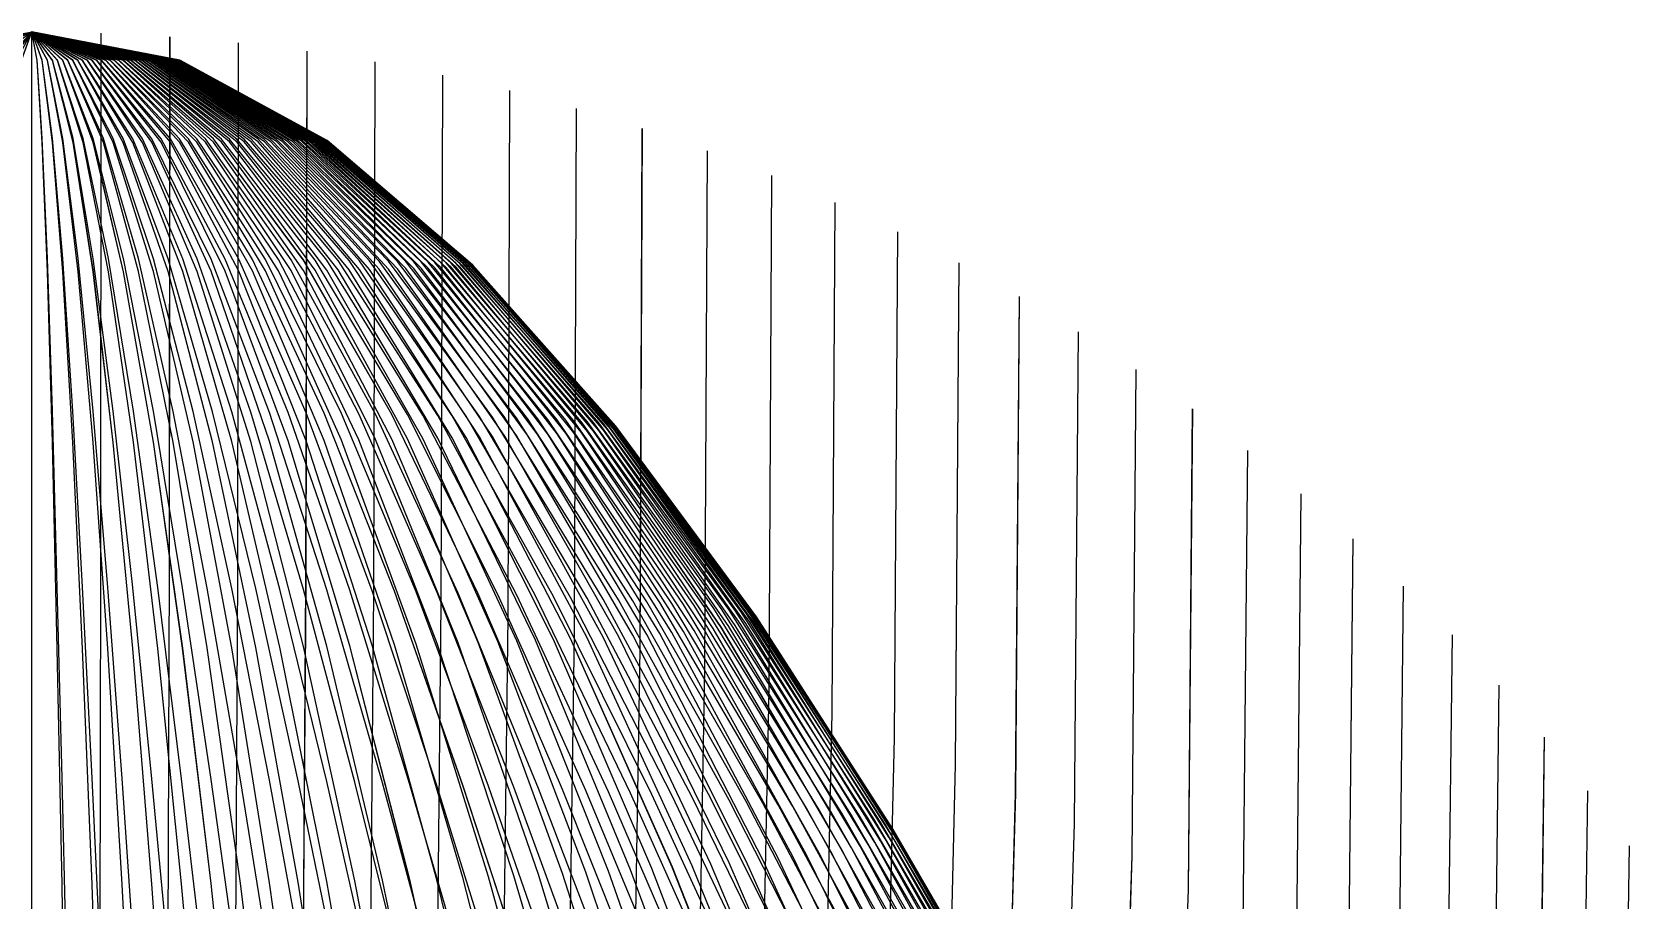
# Model space of a CAD drawing. Header units: metres. Extents: x -300 to 300, y -300 to 300.
# Drawn here: x 0 to 242.7, y 168.1 to 300 of the extents above; entities that cross this region are included whole.
import ezdxf

# ---------------------------------------------------------------- set-up
doc = ezdxf.new("R2010")
doc.units = ezdxf.units.M

msp = doc.modelspace()

# ---------------------------------------------------------------- linework, layer by layer
for p, q in [((-22.47, 295.69), (0, 300)), ((-22.36, 295.68), (0, 300)), ((-22.36, 295.69), (0, 300)), ((-22.26, 295.69), (0, 300)), ((-22.14, 295.69), (0, 300)), ((-22.14, 295.69), (0, 300)), ((-21.81, 295.7), (0, 300)), ((-21.61, 295.68), (0, 300)), ((-21.38, 295.7), (0, 300)), ((-21.38, 295.7), (0, 300)), ((-21.13, 295.7), (0, 300)), ((-20.21, 295.67), (0, 300)), ((-19.07, 295.71), (0, 300)), ((-18.19, 295.71), (0, 300)), ((-17.22, 295.66), (0, 300)), ((-16.71, 295.71), (0, 300)), ((-16.17, 295.71), (0, 300)), ((-15.04, 295.66), (0, 300)), ((-15.04, 295.72), (0, 300)), ((-14.45, 295.72), (0, 300)), ((-12.57, 295.66), (0, 300)), ((-11.24, 295.66), (0, 300)), ((-10.55, 295.65), (0, 300)), ((-9.86, 295.72), (0, 300)), ((-9.85, 295.65), (0, 300)), ((-6.2, 295.65), (0, 300)), ((-3.9, 295.72), (0, 300)), ((-3.13, 295.65), (0, 300)), ((-3.13, 295.72), (0, 300)), ((-2.35, 295.65), (0, 300)), ((-1.57, 295.65), (0, 300)), ((-1.57, 295.72), (0, 300)), ((0.78, 295.72), (0, 300)), ((1.57, 295.72), (0, 300)), ((2.35, 295.72), (0, 300)), ((3.13, 295.72), (0, 300)), ((3.9, 295.72), (0, 300)), ((4.67, 295.72), (0, 300)), ((5.44, 295.72), (0, 300)), ((6.2, 295.72), (0, 300)), ((6.95, 295.72), (0, 300)), ((7.69, 295.72), (0, 300)), ((8.42, 295.72), (0, 300)), ((9.14, 295.72), (0, 300)), ((9.86, 295.72), (0, 300)), ((10.55, 295.72), (0, 300)), ((11.24, 295.72), (0, 300)), ((11.91, 295.72), (0, 300)), ((12.57, 295.72), (0, 300)), ((13.21, 295.72), (0, 300)), ((13.84, 295.72), (0, 300)), ((14.45, 295.72), (0, 300)), ((15.04, 295.72), (0, 300)), ((15.62, 295.71), (0, 300)), ((16.17, 295.71), (0, 300)), ((16.71, 295.71), (0, 300)), ((17.22, 295.71), (0, 300)), ((17.72, 295.71), (0, 300)), ((18.19, 295.71), (0, 300)), ((18.64, 295.71), (0, 300)), ((19.07, 295.71), (0, 300)), ((19.47, 295.71), (0, 300)), ((19.85, 295.71), (0, 300)), ((20.21, 295.7), (0, 300)), ((20.54, 295.7), (0, 300)), ((20.84, 295.7), (0, 300)), ((21.13, 295.7), (0, 300)), ((21.38, 295.7), (0, 300)), ((21.61, 295.7), (0, 300)), ((21.81, 295.7), (0, 300)), ((21.99, 295.7), (0, 300)), ((22.14, 295.69), (0, 300)), ((22.26, 295.69), (0, 300)), ((22.36, 295.69), (0, 300)), ((22.43, 295.69), (0, 300)), ((22.47, 295.69), (0, 300)), ((22.48, 295.69), (0, 300)), ((22.47, 295.69), (0, 300)), ((22.43, 295.69), (0, 300)), ((22.36, 295.68), (0, 300)), ((22.26, 295.68), (0, 300)), ((22.14, 295.68), (0, 300)), ((21.99, 295.68), (0, 300)), ((21.81, 295.68), (0, 300)), ((21.61, 295.68), (0, 300)), ((21.38, 295.68), (0, 300)), ((21.13, 295.67), (0, 300)), ((20.84, 295.67), (0, 300)), ((20.54, 295.67), (0, 300)), ((20.21, 295.67), (0, 300)), ((19.85, 295.67), (0, 300)), ((19.47, 295.67), (0, 300)), ((19.07, 295.67), (0, 300)), ((18.64, 295.67), (0, 300)), ((18.19, 295.67), (0, 300)), ((17.72, 295.66), (0, 300)), ((17.22, 295.66), (0, 300)), ((16.71, 295.66), (0, 300)), ((16.17, 295.66), (0, 300)), ((15.62, 295.66), (0, 300)), ((15.04, 295.66), (0, 300)), ((14.45, 295.66), (0, 300)), ((13.84, 295.66), (0, 300)), ((13.21, 295.66), (0, 300)), ((12.57, 295.66), (0, 300)), ((11.91, 295.66), (0, 300)), ((11.24, 295.66), (0, 300)), ((10.55, 295.65), (0, 300)), ((9.86, 295.65), (0, 300)), ((9.14, 295.65), (0, 300)), ((8.42, 295.65), (0, 300)), ((7.69, 295.65), (0, 300)), ((6.95, 295.65), (0, 300)), ((6.2, 295.65), (0, 300)), ((5.44, 295.65), (0, 300)), ((4.67, 295.65), (0, 300)), ((3.9, 295.65), (0, 300)), ((3.13, 295.65), (0, 300)), ((2.35, 295.65), (0, 300)), ((1.57, 295.65), (0, 300)), ((0.78, 295.65), (0, 300)), ((0.78, 295.72), (0, 300)), ((1.57, 295.73), (0, 300)), ((2.35, 295.72), (0, 300)), ((3.13, 295.72), (0, 300)), ((3.9, 295.72), (0, 300)), ((4.67, 295.72), (0, 300)), ((5.44, 295.72), (0, 300)), ((6.2, 295.72), (0, 300)), ((6.95, 295.72), (0, 300)), ((7.69, 295.72), (0, 300)), ((8.42, 295.72), (0, 300)), ((9.14, 295.72), (0, 300)), ((9.85, 295.72), (0, 300)), ((10.55, 295.72), (0, 300)), ((11.24, 295.72), (0, 300)), ((11.91, 295.72), (0, 300)), ((12.57, 295.72), (0, 300)), ((13.21, 295.72), (0, 300)), ((13.84, 295.72), (0, 300)), ((14.45, 295.72), (0, 300)), ((15.04, 295.72), (0, 300)), ((15.62, 295.71), (0, 300)), ((16.17, 295.71), (0, 300)), ((16.71, 295.71), (0, 300)), ((17.22, 295.71), (0, 300)), ((17.72, 295.71), (0, 300)), ((18.19, 295.71), (0, 300)), ((18.64, 295.71), (0, 300)), ((19.07, 295.71), (0, 300)), ((19.47, 295.71), (0, 300)), ((19.85, 295.71), (0, 300)), ((20.21, 295.7), (0, 300)), ((20.54, 295.7), (0, 300)), ((20.84, 295.7), (0, 300)), ((21.13, 295.7), (0, 300)), ((21.38, 295.7), (0, 300)), ((21.61, 295.7), (0, 300)), ((21.81, 295.7), (0, 300)), ((21.99, 295.7), (0, 300)), ((22.14, 295.69), (0, 300)), ((22.26, 295.69), (0, 300)), ((22.36, 295.69), (0, 300)), ((22.43, 295.69), (0, 300)), ((22.47, 295.69), (0, 300)), ((22.48, 295.69), (0, 300)), ((22.47, 295.69), (0, 300)), ((22.43, 295.68), (0, 300)), ((22.36, 295.68), (0, 300)), ((22.26, 295.68), (0, 300)), ((22.14, 295.68), (0, 300)), ((21.99, 295.68), (0, 300)), ((21.81, 295.68), (0, 300)), ((21.61, 295.68), (0, 300)), ((21.38, 295.68), (0, 300)), ((21.13, 295.67), (0, 300)), ((20.84, 295.67), (0, 300)), ((20.54, 295.67), (0, 300)), ((20.21, 295.67), (0, 300)), ((19.85, 295.67), (0, 300)), ((19.47, 295.67), (0, 300)), ((19.07, 295.67), (0, 300)), ((18.64, 295.67), (0, 300)), ((18.19, 295.67), (0, 300)), ((17.72, 295.66), (0, 300)), ((17.22, 295.66), (0, 300)), ((16.71, 295.66), (0, 300)), ((16.17, 295.66), (0, 300)), ((15.62, 295.66), (0, 300)), ((15.04, 295.66), (0, 300)), ((14.45, 295.66), (0, 300)), ((13.84, 295.66), (0, 300)), ((13.21, 295.66), (0, 300)), ((12.57, 295.66), (0, 300)), ((11.91, 295.66), (0, 300)), ((11.24, 295.65), (0, 300)), ((10.55, 295.65), (0, 300)), ((9.86, 295.65), (0, 300)), ((9.14, 295.65), (0, 300)), ((8.42, 295.65), (0, 300)), ((7.69, 295.65), (0, 300)), ((6.95, 295.65), (0, 300)), ((6.2, 295.65), (0, 300)), ((5.44, 295.65), (0, 300)), ((4.67, 295.65), (0, 300)), ((3.9, 295.65), (0, 300)), ((3.13, 295.65), (0, 300)), ((2.35, 295.65), (0, 300)), ((1.57, 295.65), (0, 300)), ((0.79, 295.65), (0, 300)), ((0, 295.65), (0, 300)), ((10.47, 299.82), (10.43, 218.62)), ((10.47, 299.82), (10.43, 218.62)), ((20.93, 299.27), (20.85, 218.15)), ((20.92, 299.27), (20.85, 218.15)), ((31.36, 298.36), (31.24, 217.37)), ((31.36, 298.36), (31.24, 217.37)), ((41.75, 297.08), (41.59, 216.27)), ((41.75, 297.08), (41.6, 216.27)), ((0, 283.2), (0, 295.65)), ((1.57, 283.8), (0.78, 295.72)), ((1.56, 283.8), (0.78, 295.72)), ((1.57, 283.2), (0.78, 295.65)), ((1.57, 283.2), (0.79, 295.65)), ((3.13, 283.8), (1.57, 295.73)), ((3.13, 283.8), (1.57, 295.72)), ((3.13, 283.2), (1.57, 295.65)), ((3.13, 283.2), (1.57, 295.65)), ((4.69, 283.8), (2.35, 295.72)), ((4.69, 283.8), (2.35, 295.72)), ((4.69, 283.2), (2.35, 295.65)), ((4.69, 283.2), (2.35, 295.65)), ((6.24, 283.8), (3.13, 295.72)), ((6.24, 283.8), (3.13, 295.72)), ((6.24, 283.2), (3.13, 295.65)), ((6.24, 283.2), (3.13, 295.65)), ((7.79, 283.8), (3.9, 295.72)), ((7.79, 283.8), (3.9, 295.72)), ((7.79, 283.2), (3.9, 295.65)), ((7.79, 283.2), (3.9, 295.65)), ((9.32, 283.79), (4.67, 295.72)), ((9.32, 283.79), (4.67, 295.72)), ((9.32, 283.21), (4.67, 295.65)), ((9.33, 283.21), (4.67, 295.65)), ((10.85, 283.79), (5.44, 295.72)), ((10.85, 283.79), (5.44, 295.72)), ((10.85, 283.21), (5.44, 295.65)), ((10.85, 283.21), (5.44, 295.65)), ((12.36, 283.79), (6.2, 295.72)), ((12.36, 283.79), (6.2, 295.72)), ((12.36, 283.21), (6.2, 295.65)), ((12.36, 283.21), (6.2, 295.65)), ((13.86, 283.79), (6.95, 295.72)), ((13.86, 283.79), (6.95, 295.72)), ((13.86, 283.21), (6.95, 295.65)), ((13.86, 283.21), (6.95, 295.65)), ((15.34, 283.78), (7.69, 295.72)), ((15.34, 283.78), (7.69, 295.72)), ((15.34, 283.22), (7.69, 295.65)), ((15.34, 283.22), (7.69, 295.65)), ((16.8, 283.78), (8.42, 295.72)), ((16.8, 283.78), (8.42, 295.72)), ((16.8, 283.22), (8.42, 295.65)), ((16.8, 283.22), (8.42, 295.65)), ((18.24, 283.77), (9.14, 295.72)), ((18.24, 283.77), (9.14, 295.72)), ((18.24, 283.23), (9.14, 295.65)), ((18.24, 283.23), (9.14, 295.65)), ((19.66, 283.77), (9.85, 295.72)), ((19.66, 283.77), (9.86, 295.72)), ((19.66, 283.23), (9.86, 295.65)), ((19.66, 283.23), (9.86, 295.65)), ((21.06, 283.77), (10.55, 295.72)), ((21.06, 283.76), (10.55, 295.72)), ((21.06, 283.24), (10.55, 295.65)), ((21.06, 283.24), (10.55, 295.65)), ((22.43, 283.76), (11.24, 295.72)), ((22.42, 283.76), (11.24, 295.72)), ((22.43, 283.24), (11.24, 295.66)), ((22.43, 283.24), (11.24, 295.65)), ((23.77, 283.75), (11.91, 295.72)), ((23.77, 283.75), (11.91, 295.72)), ((23.77, 283.25), (11.91, 295.66)), ((23.77, 283.25), (11.91, 295.66)), ((25.08, 283.75), (12.57, 295.72)), ((25.08, 283.75), (12.57, 295.72)), ((25.08, 283.25), (12.57, 295.66)), ((25.08, 283.25), (12.57, 295.66)), ((26.36, 283.74), (13.21, 295.72)), ((26.36, 283.74), (13.21, 295.72)), ((26.36, 283.26), (13.21, 295.66)), ((26.36, 283.26), (13.21, 295.66)), ((27.61, 283.74), (13.84, 295.72)), ((27.61, 283.74), (13.84, 295.72)), ((27.61, 283.26), (13.84, 295.66)), ((27.61, 283.26), (13.84, 295.66)), ((28.83, 283.73), (14.45, 295.72)), ((28.83, 283.73), (14.45, 295.72)), ((28.83, 283.27), (14.45, 295.66)), ((28.83, 283.27), (14.45, 295.66)), ((30.01, 283.72), (15.04, 295.72)), ((30.01, 283.72), (15.04, 295.72)), ((30.01, 283.28), (15.04, 295.66)), ((30.01, 283.28), (15.04, 295.66)), ((31.16, 283.72), (15.62, 295.71)), ((31.16, 283.72), (15.62, 295.71)), ((31.16, 283.28), (15.62, 295.66)), ((31.16, 283.28), (15.62, 295.66)), ((32.26, 283.71), (16.17, 295.71)), ((32.26, 283.71), (16.17, 295.71)), ((32.26, 283.29), (16.17, 295.66)), ((32.26, 283.29), (16.17, 295.66)), ((33.33, 283.7), (16.71, 295.71)), ((33.33, 283.7), (16.71, 295.71)), ((33.33, 283.3), (16.71, 295.66)), ((33.33, 283.3), (16.71, 295.66)), ((34.36, 283.69), (17.22, 295.71)), ((34.36, 283.69), (17.22, 295.71)), ((34.36, 283.31), (17.22, 295.66)), ((34.36, 283.31), (17.22, 295.66)), ((35.34, 283.68), (17.72, 295.71)), ((35.34, 283.68), (17.72, 295.71)), ((35.34, 283.32), (17.72, 295.66)), ((35.34, 283.32), (17.72, 295.66)), ((36.28, 283.68), (18.19, 295.71)), ((36.28, 283.68), (18.19, 295.71)), ((36.28, 283.32), (18.19, 295.67)), ((36.29, 283.32), (18.19, 295.67)), ((37.18, 283.67), (18.64, 295.71)), ((37.18, 283.67), (18.64, 295.71)), ((37.18, 283.33), (18.64, 295.67)), ((37.18, 283.33), (18.64, 295.67)), ((38.03, 283.66), (19.07, 295.71)), ((38.03, 283.66), (19.07, 295.71)), ((38.03, 283.34), (19.07, 295.67)), ((38.04, 283.34), (19.07, 295.67)), ((38.84, 283.65), (19.47, 295.71)), ((38.84, 283.65), (19.47, 295.71)), ((38.84, 283.35), (19.47, 295.67)), ((38.84, 283.35), (19.47, 295.67)), ((39.6, 283.64), (19.85, 295.71)), ((39.6, 283.64), (19.85, 295.71)), ((39.6, 283.36), (19.85, 295.67)), ((39.6, 283.36), (19.85, 295.67)), ((40.31, 283.63), (20.21, 295.7)), ((40.31, 283.63), (20.21, 295.7)), ((40.31, 283.37), (20.21, 295.67)), ((40.31, 283.37), (20.21, 295.67)), ((40.97, 283.62), (20.54, 295.7)), ((40.97, 283.62), (20.54, 295.7)), ((40.97, 283.38), (20.54, 295.67)), ((40.97, 283.38), (20.54, 295.67)), ((41.58, 283.61), (20.84, 295.7)), ((41.58, 283.61), (20.84, 295.7)), ((41.58, 283.39), (20.84, 295.67)), ((41.58, 283.39), (20.84, 295.67)), ((42.15, 283.6), (21.13, 295.7)), ((42.14, 283.6), (21.13, 295.7)), ((42.15, 283.4), (21.13, 295.67)), ((42.15, 283.4), (21.13, 295.67)), ((42.65, 283.59), (21.38, 295.7)), ((42.65, 283.59), (21.38, 295.7)), ((42.65, 283.41), (21.38, 295.68)), ((42.65, 283.41), (21.38, 295.68)), ((43.11, 283.58), (21.61, 295.7)), ((43.11, 283.58), (21.61, 295.7)), ((43.11, 283.42), (21.61, 295.68)), ((43.11, 283.42), (21.61, 295.68)), ((43.52, 283.57), (21.81, 295.7)), ((43.52, 283.57), (21.81, 295.7)), ((43.52, 283.43), (21.81, 295.68)), ((43.52, 283.43), (21.81, 295.68)), ((43.87, 283.56), (21.99, 295.7)), ((43.87, 283.56), (21.99, 295.7)), ((43.87, 283.44), (21.99, 295.68)), ((43.87, 283.44), (21.99, 295.68)), ((44.17, 283.55), (22.14, 295.69)), ((44.17, 283.55), (22.14, 295.69)), ((44.17, 283.45), (22.14, 295.68)), ((44.17, 283.45), (22.14, 295.68)), ((44.41, 283.54), (22.26, 295.69)), ((44.41, 283.54), (22.26, 295.69)), ((44.41, 283.46), (22.26, 295.68)), ((44.41, 283.46), (22.26, 295.68)), ((44.6, 283.53), (22.36, 295.69)), ((44.6, 283.53), (22.36, 295.69)), ((44.6, 283.47), (22.36, 295.68)), ((44.6, 283.47), (22.36, 295.68)), ((44.74, 283.52), (22.43, 295.69)), ((44.74, 283.48), (22.43, 295.69)), ((44.74, 283.52), (22.43, 295.69)), ((44.74, 283.48), (22.43, 295.68)), ((44.82, 283.51), (22.47, 295.69)), ((44.82, 283.49), (22.47, 295.69)), ((44.82, 283.51), (22.47, 295.69)), ((44.82, 283.49), (22.47, 295.69)), ((44.85, 283.5), (22.48, 295.69)), ((44.85, 283.5), (22.48, 295.69)), ((52.09, 295.44), (51.9, 214.87)), ((52.09, 295.44), (51.9, 214.87)), ((62.37, 293.44), (62.14, 213.15)), ((62.37, 293.44), (62.14, 213.15)), ((72.58, 291.09), (72.31, 211.13)), ((72.57, 291.09), (72.31, 211.14)), ((82.69, 288.38), (82.38, 208.81)), ((82.69, 288.38), (82.39, 208.81)), ((92.71, 285.32), (92.36, 206.19)), ((92.7, 285.32), (92.36, 206.19)), ((0, 263.55), (0, 283.2)), ((2.34, 265.57), (1.56, 283.8)), ((2.34, 265.57), (1.57, 283.8)), ((2.34, 263.55), (1.57, 283.2)), ((2.34, 263.55), (1.57, 283.2)), ((4.67, 265.57), (3.13, 283.8)), ((4.67, 265.57), (3.13, 283.8)), ((4.67, 263.55), (3.13, 283.2)), ((4.68, 263.55), (3.13, 283.2)), ((7, 265.57), (4.69, 283.8)), ((7, 265.57), (4.69, 283.8)), ((7, 263.56), (4.69, 283.2)), ((7, 263.56), (4.69, 283.2)), ((9.32, 265.57), (6.24, 283.8)), ((9.32, 265.57), (6.24, 283.8)), ((9.32, 263.56), (6.24, 283.2)), ((9.33, 263.56), (6.24, 283.2)), ((11.63, 265.56), (7.79, 283.8)), ((11.63, 265.56), (7.79, 283.8)), ((11.63, 263.57), (7.79, 283.2)), ((11.64, 263.57), (7.79, 283.2)), ((13.93, 265.55), (9.32, 283.79)), ((13.93, 265.55), (9.32, 283.79)), ((13.93, 263.57), (9.32, 283.21)), ((13.93, 263.57), (9.33, 283.21)), ((16.21, 265.55), (10.85, 283.79)), ((16.21, 265.55), (10.85, 283.79)), ((16.21, 263.58), (10.85, 283.21)), ((16.21, 263.58), (10.85, 283.21)), ((18.47, 265.54), (12.36, 283.79)), ((18.47, 265.54), (12.36, 283.79)), ((18.47, 263.59), (12.36, 283.21)), ((18.47, 263.59), (12.36, 283.21)), ((20.7, 265.53), (13.86, 283.79)), ((20.7, 265.53), (13.86, 283.79)), ((20.7, 263.6), (13.86, 283.21)), ((20.7, 263.6), (13.86, 283.21)), ((22.91, 265.51), (15.34, 283.78)), ((22.91, 265.51), (15.34, 283.78)), ((22.91, 263.61), (15.34, 283.22)), ((22.91, 263.61), (15.34, 283.22)), ((25.1, 265.5), (16.8, 283.78)), ((25.1, 265.5), (16.8, 283.78)), ((25.1, 263.62), (16.8, 283.22)), ((25.1, 263.62), (16.8, 283.22)), ((27.25, 265.49), (18.24, 283.77)), ((27.25, 265.49), (18.24, 283.77)), ((27.25, 263.64), (18.24, 283.23)), ((27.25, 263.64), (18.24, 283.23)), ((29.37, 265.47), (19.66, 283.77)), ((29.37, 265.47), (19.66, 283.77)), ((29.37, 263.65), (19.66, 283.23)), ((29.37, 263.65), (19.66, 283.23)), ((31.45, 265.46), (21.06, 283.77)), ((31.45, 265.46), (21.06, 283.76)), ((31.45, 263.67), (21.06, 283.24)), ((31.45, 263.67), (21.06, 283.24)), ((33.5, 265.44), (22.42, 283.76)), ((33.5, 265.44), (22.43, 283.76)), ((33.5, 263.69), (22.43, 283.24)), ((33.5, 263.69), (22.43, 283.24)), ((35.5, 265.42), (23.77, 283.75)), ((35.5, 265.42), (23.77, 283.75)), ((35.5, 263.7), (23.77, 283.25)), ((35.5, 263.7), (23.77, 283.25)), ((37.46, 265.4), (25.08, 283.75)), ((37.46, 265.4), (25.08, 283.75)), ((37.46, 263.72), (25.08, 283.25)), ((37.46, 263.72), (25.08, 283.25)), ((39.38, 265.38), (26.36, 283.74)), ((39.38, 265.38), (26.36, 283.74)), ((39.38, 263.74), (26.36, 283.26)), ((39.38, 263.74), (26.36, 283.26)), ((41.25, 265.36), (27.61, 283.74)), ((41.24, 265.36), (27.61, 283.74)), ((41.25, 263.76), (27.61, 283.26)), ((41.25, 263.76), (27.61, 283.26)), ((43.06, 265.34), (28.83, 283.73)), ((43.06, 265.34), (28.83, 283.73)), ((43.06, 263.79), (28.83, 283.27)), ((43.06, 263.79), (28.83, 283.27)), ((44.83, 265.31), (30.01, 283.72)), ((44.83, 265.31), (30.01, 283.72)), ((44.83, 263.81), (30.01, 283.28)), ((44.83, 263.81), (30.01, 283.28)), ((46.54, 265.29), (31.16, 283.72)), ((46.54, 265.29), (31.16, 283.72)), ((46.54, 263.83), (31.16, 283.28)), ((46.54, 263.83), (31.16, 283.28)), ((48.19, 265.27), (32.26, 283.71)), ((48.19, 265.27), (32.26, 283.71)), ((48.19, 263.86), (32.26, 283.29)), ((48.19, 263.86), (32.26, 283.29)), ((49.79, 265.24), (33.33, 283.7)), ((49.79, 265.24), (33.33, 283.7)), ((49.79, 263.89), (33.33, 283.3)), ((49.79, 263.89), (33.33, 283.3)), ((51.32, 265.21), (34.36, 283.69)), ((51.32, 265.21), (34.36, 283.69)), ((51.32, 263.91), (34.36, 283.31)), ((51.32, 263.91), (34.36, 283.31)), ((52.79, 265.19), (35.34, 283.68)), ((52.79, 265.19), (35.34, 283.68)), ((52.79, 263.94), (35.34, 283.32)), ((52.79, 263.94), (35.34, 283.32)), ((54.2, 265.16), (36.28, 283.68)), ((54.2, 265.16), (36.28, 283.68)), ((54.2, 263.97), (36.28, 283.32)), ((54.2, 263.97), (36.29, 283.32)), ((55.54, 265.13), (37.18, 283.67)), ((55.54, 265.13), (37.18, 283.67)), ((55.54, 264), (37.18, 283.33)), ((55.54, 264), (37.18, 283.33)), ((56.81, 265.1), (38.03, 283.66)), ((56.81, 265.1), (38.03, 283.66)), ((56.81, 264.03), (38.03, 283.34)), ((56.81, 264.03), (38.04, 283.34)), ((58.02, 265.07), (38.84, 283.65)), ((58.02, 265.07), (38.84, 283.65)), ((58.02, 264.06), (38.84, 283.35)), ((58.02, 264.06), (38.84, 283.35)), ((59.15, 265.04), (39.6, 283.64)), ((59.15, 265.04), (39.6, 283.64)), ((59.15, 264.09), (39.6, 283.36)), ((59.15, 264.09), (39.6, 283.36)), ((60.21, 265.01), (40.31, 283.63)), ((60.21, 265.01), (40.31, 283.63)), ((60.21, 264.12), (40.31, 283.37)), ((60.21, 264.12), (40.31, 283.37)), ((61.2, 264.97), (40.97, 283.62)), ((61.2, 264.97), (40.97, 283.62)), ((61.2, 264.15), (40.97, 283.38)), ((61.2, 264.15), (40.97, 283.38)), ((62.12, 264.94), (41.58, 283.61)), ((62.12, 264.94), (41.58, 283.61)), ((62.12, 264.18), (41.58, 283.39)), ((62.12, 264.18), (41.58, 283.39)), ((62.95, 264.91), (42.14, 283.6)), ((62.95, 264.91), (42.15, 283.6)), ((62.95, 264.22), (42.15, 283.4)), ((62.95, 264.22), (42.15, 283.4)), ((63.71, 264.88), (42.65, 283.59)), ((63.71, 264.88), (42.65, 283.59)), ((63.71, 264.25), (42.65, 283.41)), ((63.72, 264.25), (42.65, 283.41)), ((64.4, 264.84), (43.11, 283.58)), ((64.4, 264.84), (43.11, 283.58)), ((64.4, 264.28), (43.11, 283.42)), ((64.4, 264.28), (43.11, 283.42)), ((65, 264.81), (43.52, 283.57)), ((65, 264.81), (43.52, 283.57)), ((65, 264.32), (43.52, 283.43)), ((65, 264.32), (43.52, 283.43)), ((65.53, 264.77), (43.87, 283.56)), ((65.53, 264.77), (43.87, 283.56)), ((65.53, 264.35), (43.87, 283.44)), ((65.53, 264.35), (43.87, 283.44)), ((65.98, 264.74), (44.17, 283.55)), ((65.98, 264.74), (44.17, 283.55)), ((65.98, 264.39), (44.17, 283.45)), ((65.98, 264.39), (44.17, 283.45)), ((66.34, 264.7), (44.41, 283.54)), ((66.34, 264.7), (44.41, 283.54)), ((66.34, 264.42), (44.41, 283.46)), ((66.34, 264.42), (44.41, 283.46)), ((66.63, 264.67), (44.6, 283.53)), ((66.63, 264.67), (44.6, 283.53)), ((66.63, 264.46), (44.6, 283.47)), ((66.63, 264.46), (44.6, 283.47)), ((66.83, 264.63), (44.74, 283.52)), ((66.83, 264.63), (44.74, 283.52)), ((66.83, 264.49), (44.74, 283.48)), ((66.83, 264.49), (44.74, 283.48)), ((66.95, 264.6), (44.82, 283.51)), ((66.95, 264.6), (44.82, 283.51)), ((66.95, 264.53), (44.82, 283.49)), ((66.95, 264.53), (44.82, 283.49)), ((66.99, 264.56), (44.85, 283.5)), ((66.99, 264.56), (44.85, 283.5)), ((102.6, 281.91), (102.22, 203.26)), ((102.61, 281.91), (102.23, 203.26)), ((112.38, 278.16), (111.96, 200.05)), ((112.38, 278.16), (111.97, 200.05)), ((122.02, 274.07), (121.57, 196.54)), ((122.02, 274.06), (121.57, 196.54)), ((131.51, 269.64), (131.02, 192.74)), ((131.51, 269.64), (131.03, 192.74)), ((3.1, 242.4), (2.34, 265.57)), ((3.1, 242.4), (2.34, 265.57)), ((6.19, 242.39), (4.67, 265.57)), ((6.19, 242.39), (4.67, 265.57)), ((9.28, 242.39), (7, 265.57)), ((9.28, 242.39), (7, 265.57)), ((12.36, 242.38), (9.32, 265.57)), ((12.36, 242.38), (9.32, 265.57)), ((15.42, 242.36), (11.63, 265.56)), ((15.42, 242.36), (11.63, 265.56)), ((18.46, 242.35), (13.93, 265.55)), ((18.46, 242.35), (13.93, 265.55)), ((21.48, 242.33), (16.21, 265.55)), ((21.48, 242.33), (16.21, 265.55)), ((24.48, 242.31), (18.47, 265.54)), ((24.48, 242.31), (18.47, 265.54)), ((27.44, 242.28), (20.7, 265.53)), ((27.44, 242.28), (20.7, 265.53)), ((30.37, 242.26), (22.91, 265.51)), ((30.37, 242.26), (22.91, 265.51)), ((33.27, 242.23), (25.1, 265.5)), ((33.26, 242.23), (25.1, 265.5)), ((36.12, 242.19), (27.25, 265.49)), ((36.12, 242.19), (27.25, 265.49)), ((38.93, 242.16), (29.37, 265.47)), ((38.93, 242.16), (29.37, 265.47)), ((41.69, 242.12), (31.45, 265.46)), ((41.69, 242.12), (31.45, 265.46)), ((44.4, 242.08), (33.5, 265.44)), ((44.4, 242.08), (33.5, 265.44)), ((47.06, 242.04), (35.5, 265.42)), ((47.06, 242.04), (35.5, 265.42)), ((49.66, 241.99), (37.46, 265.4)), ((49.66, 241.99), (37.46, 265.4)), ((52.2, 241.94), (39.38, 265.38)), ((52.19, 241.94), (39.38, 265.38)), ((54.67, 241.89), (41.24, 265.36)), ((54.67, 241.89), (41.25, 265.36)), ((57.08, 241.84), (43.06, 265.34)), ((57.08, 241.84), (43.06, 265.34)), ((59.42, 241.78), (44.83, 265.31)), ((59.42, 241.78), (44.83, 265.31)), ((61.69, 241.73), (46.54, 265.29)), ((61.68, 241.73), (46.54, 265.29)), ((63.88, 241.67), (48.19, 265.27)), ((63.88, 241.67), (48.19, 265.27)), ((65.99, 241.61), (49.79, 265.24)), ((65.99, 241.61), (49.79, 265.24)), ((68.02, 241.54), (51.32, 265.21)), ((68.02, 241.54), (51.32, 265.21)), ((69.98, 241.48), (52.79, 265.19)), ((69.97, 241.48), (52.79, 265.19)), ((71.84, 241.41), (54.2, 265.16)), ((71.84, 241.41), (54.2, 265.16)), ((73.62, 241.34), (55.54, 265.13)), ((73.62, 241.34), (55.54, 265.13)), ((75.31, 241.27), (56.81, 265.1)), ((75.31, 241.27), (56.81, 265.1)), ((76.9, 241.2), (58.02, 265.07)), ((76.9, 241.2), (58.02, 265.07)), ((78.41, 241.13), (59.15, 265.04)), ((78.41, 241.13), (59.15, 265.04)), ((79.81, 241.05), (60.21, 265.01)), ((79.81, 241.05), (60.21, 265.01)), ((81.12, 240.98), (61.2, 264.97)), ((81.12, 240.98), (61.2, 264.97)), ((82.33, 240.9), (62.12, 264.94)), ((82.33, 240.9), (62.12, 264.94)), ((83.44, 240.82), (62.95, 264.91)), ((83.44, 240.82), (62.95, 264.91)), ((84.45, 240.74), (63.71, 264.88)), ((84.45, 240.74), (63.71, 264.88)), ((85.36, 240.66), (64.4, 264.84)), ((85.36, 240.66), (64.4, 264.84)), ((86.16, 240.58), (65, 264.81)), ((86.16, 240.58), (65, 264.81)), ((86.86, 240.5), (65.53, 264.77)), ((86.86, 240.5), (65.53, 264.77)), ((87.45, 240.42), (65.98, 264.74)), ((87.45, 240.42), (65.98, 264.74)), ((87.94, 240.33), (66.34, 264.7)), ((87.94, 240.33), (66.34, 264.7)), ((88.31, 240.25), (66.63, 264.67)), ((88.31, 240.25), (66.63, 264.67)), ((88.58, 240.17), (66.83, 264.63)), ((88.58, 240.17), (66.83, 264.63)), ((88.75, 240.08), (66.95, 264.6)), ((88.75, 240.08), (66.95, 264.6)), ((88.8, 240), (66.99, 264.56)), ((88.8, 240), (66.99, 264.56)), ((140.84, 264.89), (140.32, 188.67)), ((140.84, 264.88), (140.32, 188.67)), ((0, 237.6), (0, 263.55)), ((3.1, 237.6), (2.34, 263.55)), ((3.1, 237.6), (2.34, 263.55)), ((6.19, 237.61), (4.67, 263.55)), ((6.2, 237.61), (4.68, 263.55)), ((9.28, 237.61), (7, 263.56)), ((9.28, 237.61), (7, 263.56)), ((12.36, 237.62), (9.32, 263.56)), ((12.36, 237.62), (9.33, 263.56)), ((15.42, 237.64), (11.63, 263.57)), ((15.42, 237.64), (11.64, 263.57)), ((18.46, 237.65), (13.93, 263.57)), ((18.46, 237.65), (13.93, 263.57)), ((21.48, 237.67), (16.21, 263.58)), ((21.48, 237.67), (16.21, 263.58)), ((24.48, 237.69), (18.47, 263.59)), ((24.48, 237.69), (18.47, 263.59)), ((27.44, 237.72), (20.7, 263.6)), ((27.44, 237.72), (20.7, 263.6)), ((30.37, 237.74), (22.91, 263.61)), ((30.37, 237.74), (22.91, 263.61)), ((33.26, 237.77), (25.1, 263.62)), ((33.27, 237.77), (25.1, 263.62)), ((36.12, 237.81), (27.25, 263.64)), ((36.12, 237.81), (27.25, 263.64)), ((38.93, 237.84), (29.37, 263.65)), ((38.93, 237.84), (29.37, 263.65)), ((41.69, 237.88), (31.45, 263.67)), ((41.69, 237.88), (31.45, 263.67)), ((44.4, 237.92), (33.5, 263.69)), ((44.4, 237.92), (33.5, 263.69)), ((47.06, 237.96), (35.5, 263.7)), ((47.06, 237.96), (35.5, 263.7)), ((49.66, 238.01), (37.46, 263.72)), ((49.66, 238.01), (37.46, 263.72)), ((52.2, 238.06), (39.38, 263.74)), ((52.2, 238.06), (39.38, 263.74)), ((54.67, 238.11), (41.25, 263.76)), ((54.67, 238.11), (41.25, 263.76)), ((57.08, 238.16), (43.06, 263.79)), ((57.08, 238.16), (43.06, 263.79)), ((59.42, 238.22), (44.83, 263.81)), ((59.42, 238.22), (44.83, 263.81)), ((61.69, 238.27), (46.54, 263.83)), ((61.69, 238.27), (46.54, 263.83)), ((63.88, 238.33), (48.19, 263.86)), ((63.88, 238.33), (48.19, 263.86)), ((65.99, 238.39), (49.79, 263.89)), ((65.99, 238.39), (49.79, 263.89)), ((68.02, 238.46), (51.32, 263.91)), ((68.03, 238.46), (51.32, 263.91)), ((69.98, 238.52), (52.79, 263.94)), ((69.98, 238.52), (52.79, 263.94)), ((71.84, 238.59), (54.2, 263.97)), ((71.84, 238.59), (54.2, 263.97)), ((73.62, 238.66), (55.54, 264)), ((73.62, 238.66), (55.54, 264)), ((75.31, 238.73), (56.81, 264.03)), ((75.31, 238.73), (56.81, 264.03)), ((76.9, 238.8), (58.02, 264.06)), ((76.9, 238.8), (58.02, 264.06)), ((78.41, 238.87), (59.15, 264.09)), ((78.41, 238.87), (59.15, 264.09)), ((79.81, 238.95), (60.21, 264.12)), ((79.81, 238.95), (60.21, 264.12)), ((81.12, 239.02), (61.2, 264.15)), ((81.12, 239.02), (61.2, 264.15)), ((82.33, 239.1), (62.12, 264.18)), ((82.33, 239.1), (62.12, 264.18)), ((83.44, 239.18), (62.95, 264.22)), ((83.45, 239.18), (62.95, 264.22)), ((84.45, 239.26), (63.71, 264.25)), ((84.45, 239.26), (63.72, 264.25)), ((85.36, 239.34), (64.4, 264.28)), ((85.36, 239.34), (64.4, 264.28)), ((86.16, 239.42), (65, 264.32)), ((86.16, 239.42), (65, 264.32)), ((86.86, 239.5), (65.53, 264.35)), ((86.86, 239.5), (65.53, 264.35)), ((87.45, 239.58), (65.98, 264.39)), ((87.45, 239.58), (65.98, 264.39)), ((87.94, 239.67), (66.34, 264.42)), ((87.94, 239.67), (66.34, 264.42)), ((88.31, 239.75), (66.63, 264.46)), ((88.31, 239.75), (66.63, 264.46)), ((88.58, 239.83), (66.83, 264.49)), ((88.58, 239.83), (66.83, 264.49)), ((88.75, 239.92), (66.95, 264.53)), ((88.75, 239.92), (66.95, 264.53)), ((150, 259.81), (149.44, 184.32)), ((150, 259.81), (149.45, 184.32)), ((158.97, 254.42), (158.39, 179.69)), ((158.98, 254.41), (158.39, 179.69)), ((167.76, 248.71), (167.14, 174.8)), ((167.75, 248.71), (167.14, 174.8)), ((176.33, 242.71), (175.68, 169.65)), ((176.34, 242.71), (175.69, 169.65)), ((3.84, 215.62), (3.1, 242.4)), ((3.84, 215.62), (3.1, 242.4)), ((7.68, 215.61), (6.19, 242.39)), ((7.68, 215.61), (6.19, 242.39)), ((11.51, 215.6), (9.28, 242.39)), ((11.51, 215.6), (9.28, 242.39)), ((15.33, 215.58), (12.36, 242.38)), ((15.33, 215.58), (12.36, 242.38)), ((19.13, 215.55), (15.42, 242.36)), ((19.13, 215.55), (15.42, 242.36)), ((22.9, 215.52), (18.46, 242.35)), ((22.9, 215.52), (18.46, 242.35)), ((26.65, 215.49), (21.48, 242.33)), ((26.65, 215.49), (21.48, 242.33)), ((30.36, 215.44), (24.48, 242.31)), ((30.36, 215.44), (24.48, 242.31)), ((34.04, 215.4), (27.44, 242.28)), ((34.04, 215.4), (27.44, 242.28)), ((37.68, 215.34), (30.37, 242.26)), ((37.67, 215.34), (30.37, 242.26)), ((41.26, 215.28), (33.26, 242.23)), ((41.27, 215.28), (33.27, 242.23)), ((44.8, 215.22), (36.12, 242.19)), ((44.8, 215.22), (36.12, 242.19)), ((48.29, 215.15), (38.93, 242.16)), ((48.29, 215.15), (38.93, 242.16)), ((51.72, 215.08), (41.69, 242.12)), ((51.71, 215.08), (41.69, 242.12)), ((55.08, 215), (44.4, 242.08)), ((55.08, 215), (44.4, 242.08)), ((58.37, 214.91), (47.06, 242.04)), ((58.37, 214.91), (47.06, 242.04)), ((61.6, 214.82), (49.66, 241.99)), ((61.6, 214.82), (49.66, 241.99)), ((64.75, 214.73), (52.19, 241.94)), ((64.75, 214.73), (52.2, 241.94)), ((67.82, 214.63), (54.67, 241.89)), ((67.82, 214.63), (54.67, 241.89)), ((70.81, 214.53), (57.08, 241.84)), ((70.81, 214.53), (57.08, 241.84)), ((73.71, 214.42), (59.42, 241.78)), ((73.71, 214.42), (59.42, 241.78)), ((76.52, 214.31), (61.68, 241.73)), ((76.52, 214.31), (61.69, 241.73)), ((79.24, 214.19), (63.88, 241.67)), ((79.24, 214.19), (63.88, 241.67)), ((81.86, 214.07), (65.99, 241.61)), ((81.86, 214.07), (65.99, 241.61)), ((84.38, 213.95), (68.02, 241.54)), ((84.38, 213.95), (68.02, 241.54)), ((86.8, 213.82), (69.97, 241.48)), ((86.8, 213.82), (69.98, 241.48)), ((89.12, 213.69), (71.84, 241.41)), ((89.12, 213.69), (71.84, 241.41)), ((91.32, 213.56), (73.62, 241.34)), ((91.32, 213.56), (73.62, 241.34)), ((93.42, 213.42), (75.31, 241.27)), ((93.42, 213.42), (75.31, 241.27)), ((95.4, 213.28), (76.9, 241.2)), ((95.4, 213.28), (76.9, 241.2)), ((97.26, 213.14), (78.41, 241.13)), ((97.26, 213.14), (78.41, 241.13)), ((99.01, 212.99), (79.81, 241.05)), ((99.01, 212.99), (79.81, 241.05)), ((100.63, 212.84), (81.12, 240.98)), ((100.63, 212.84), (81.12, 240.98)), ((102.14, 212.69), (82.33, 240.9)), ((102.13, 212.69), (82.33, 240.9)), ((103.51, 212.54), (83.44, 240.82)), ((103.51, 212.54), (83.44, 240.82)), ((104.76, 212.39), (84.45, 240.74)), ((104.76, 212.39), (84.45, 240.74)), ((105.89, 212.23), (85.36, 240.66)), ((105.89, 212.23), (85.36, 240.66)), ((106.88, 212.07), (86.16, 240.58)), ((106.88, 212.07), (86.16, 240.58)), ((107.75, 211.91), (86.86, 240.5)), ((107.75, 211.91), (86.86, 240.5)), ((108.48, 211.75), (87.45, 240.42)), ((108.48, 211.75), (87.45, 240.42)), ((109.08, 211.59), (87.94, 240.33)), ((109.08, 211.59), (87.94, 240.33)), ((51.72, 206.8), (41.69, 237.88)), ((51.72, 206.8), (41.69, 237.88)), ((55.08, 206.88), (44.4, 237.92)), ((55.08, 206.88), (44.4, 237.92)), ((58.37, 206.96), (47.06, 237.96)), ((58.38, 206.96), (47.06, 237.96)), ((61.6, 207.05), (49.66, 238.01)), ((61.6, 207.05), (49.66, 238.01)), ((64.75, 207.15), (52.2, 238.06)), ((64.75, 207.15), (52.2, 238.06)), ((67.82, 207.24), (54.67, 238.11)), ((67.82, 207.24), (54.67, 238.11)), ((70.81, 207.35), (57.08, 238.16)), ((70.81, 207.35), (57.08, 238.16)), ((73.71, 207.45), (59.42, 238.22)), ((73.71, 207.45), (59.42, 238.22)), ((76.52, 207.57), (61.69, 238.27)), ((76.52, 207.57), (61.69, 238.27)), ((79.24, 207.68), (63.88, 238.33)), ((79.24, 207.68), (63.88, 238.33)), ((81.86, 207.8), (65.99, 238.39)), ((81.86, 207.8), (65.99, 238.39)), ((84.38, 207.92), (68.02, 238.46)), ((84.39, 207.92), (68.03, 238.46)), ((86.8, 208.05), (69.98, 238.52)), ((86.81, 208.05), (69.98, 238.52)), ((89.12, 208.18), (71.84, 238.59)), ((89.12, 208.18), (71.84, 238.59)), ((91.32, 208.32), (73.62, 238.66)), ((91.33, 208.32), (73.62, 238.66)), ((93.42, 208.45), (75.31, 238.73)), ((93.42, 208.45), (75.31, 238.73)), ((95.4, 208.59), (76.9, 238.8)), ((95.4, 208.59), (76.9, 238.8)), ((97.26, 208.74), (78.41, 238.87)), ((97.26, 208.74), (78.41, 238.87)), ((99.01, 208.88), (79.81, 238.95)), ((99.01, 208.88), (79.81, 238.95)), ((100.63, 209.03), (81.12, 239.02)), ((100.63, 209.03), (81.12, 239.02)), ((102.14, 209.18), (82.33, 239.1)), ((102.14, 209.18), (82.33, 239.1)), ((103.51, 209.33), (83.44, 239.18)), ((103.51, 209.33), (83.45, 239.18)), ((104.76, 209.49), (84.45, 239.26)), ((104.77, 209.49), (84.45, 239.26)), ((105.89, 209.65), (85.36, 239.34)), ((105.89, 209.65), (85.36, 239.34)), ((106.88, 209.8), (86.16, 239.42)), ((106.88, 209.8), (86.16, 239.42)), ((107.75, 209.96), (86.86, 239.5)), ((107.75, 209.96), (86.86, 239.5)), ((108.48, 210.12), (87.45, 239.58)), ((108.48, 210.12), (87.45, 239.58)), ((109.08, 210.29), (87.94, 239.67)), ((109.08, 210.29), (87.94, 239.67)), ((109.55, 211.43), (88.31, 240.25)), ((109.55, 211.43), (88.31, 240.25)), ((109.55, 210.45), (88.31, 239.75)), ((109.55, 210.45), (88.31, 239.75)), ((109.89, 211.26), (88.58, 240.17)), ((109.89, 211.26), (88.58, 240.17)), ((109.89, 210.61), (88.58, 239.83)), ((109.89, 210.61), (88.58, 239.83)), ((110.09, 211.1), (88.75, 240.08)), ((110.09, 211.1), (88.75, 240.08)), ((110.09, 210.77), (88.75, 239.92)), ((110.09, 210.77), (88.75, 239.92)), ((110.16, 210.94), (88.8, 240)), ((110.16, 210.94), (88.8, 240)), ((0, 206.25), (0, 237.6)), ((3.84, 206.25), (3.1, 237.6)), ((3.85, 206.25), (3.1, 237.6)), ((7.68, 206.26), (6.19, 237.61)), ((7.69, 206.26), (6.2, 237.61)), ((11.51, 206.28), (9.28, 237.61)), ((11.52, 206.28), (9.28, 237.61)), ((15.33, 206.3), (12.36, 237.62)), ((15.33, 206.3), (12.36, 237.62)), ((19.13, 206.32), (15.42, 237.64)), ((19.13, 206.32), (15.42, 237.64)), ((22.9, 206.35), (18.46, 237.65)), ((22.91, 206.35), (18.46, 237.65)), ((26.65, 206.39), (21.48, 237.67)), ((26.65, 206.39), (21.48, 237.67)), ((30.36, 206.43), (24.48, 237.69)), ((30.37, 206.43), (24.48, 237.69)), ((34.04, 206.48), (27.44, 237.72)), ((34.04, 206.48), (27.44, 237.72)), ((37.68, 206.53), (30.37, 237.74)), ((37.68, 206.53), (30.37, 237.74)), ((41.27, 206.59), (33.26, 237.77)), ((41.27, 206.59), (33.27, 237.77)), ((44.8, 206.66), (36.12, 237.81)), ((44.81, 206.66), (36.12, 237.81)), ((48.29, 206.72), (38.93, 237.84)), ((48.29, 206.72), (38.93, 237.84)), ((184.7, 236.41), (184.01, 164.25)), ((184.7, 236.4), (184.02, 164.25)), ((192.83, 229.82), (192.12, 158.6)), ((192.84, 229.81), (192.13, 158.6)), ((200.74, 222.95), (200, 152.71)), ((200.74, 222.94), (200, 152.71)), ((10.43, 218.62), (10.32, 154.07)), ((10.43, 218.62), (10.32, 154.07)), ((20.85, 218.15), (20.62, 153.67)), ((20.85, 218.15), (20.62, 153.67)), ((31.24, 217.37), (30.9, 153)), ((31.24, 217.37), (30.9, 153)), ((41.59, 216.27), (41.14, 152.07)), ((41.6, 216.27), (41.15, 152.07)), ((4.57, 186.59), (3.84, 215.62)), ((4.57, 186.59), (3.84, 215.62)), ((9.13, 186.58), (7.68, 215.61)), ((9.13, 186.58), (7.68, 215.61)), ((13.69, 186.56), (11.51, 215.6)), ((13.69, 186.56), (11.51, 215.6)), ((18.22, 186.52), (15.33, 215.58)), ((18.22, 186.52), (15.33, 215.58)), ((22.74, 186.48), (19.13, 215.55)), ((22.74, 186.48), (19.13, 215.55)), ((27.23, 186.42), (22.9, 215.52)), ((27.22, 186.42), (22.9, 215.52)), ((31.68, 186.36), (26.65, 215.49)), ((31.68, 186.36), (26.65, 215.49)), ((36.09, 186.29), (30.36, 215.44)), ((36.09, 186.29), (30.36, 215.44)), ((40.47, 186.2), (34.04, 215.4)), ((40.46, 186.2), (34.04, 215.4)), ((44.79, 186.11), (37.67, 215.34)), ((44.79, 186.11), (37.68, 215.34)), ((49.05, 186.01), (41.26, 215.28)), ((49.05, 186.01), (41.27, 215.28)), ((53.26, 185.9), (44.8, 215.22)), ((53.26, 185.9), (44.8, 215.22)), ((57.4, 185.78), (48.29, 215.15)), ((57.4, 185.78), (48.29, 215.15)), ((51.9, 214.87), (51.34, 150.88)), ((51.9, 214.87), (51.34, 150.88)), ((61.48, 185.65), (51.71, 215.08)), ((61.48, 185.65), (51.72, 215.08)), ((65.48, 185.51), (55.08, 215)), ((65.47, 185.52), (55.08, 215)), ((69.39, 185.37), (58.37, 214.91)), ((69.39, 185.37), (58.37, 214.91)), ((73.23, 185.22), (61.6, 214.82)), ((73.22, 185.22), (61.6, 214.82)), ((76.97, 185.05), (64.75, 214.73)), ((76.97, 185.05), (64.75, 214.73)), ((80.62, 184.88), (67.82, 214.63)), ((80.62, 184.88), (67.82, 214.63)), ((84.17, 184.71), (70.81, 214.53)), ((84.17, 184.71), (70.81, 214.53)), ((87.62, 184.52), (73.71, 214.42)), ((87.62, 184.52), (73.71, 214.42)), ((90.97, 184.33), (76.52, 214.31)), ((90.96, 184.33), (76.52, 214.31)), ((94.2, 184.13), (79.24, 214.19)), ((94.2, 184.13), (79.24, 214.19)), ((97.31, 183.92), (81.86, 214.07)), ((97.31, 183.92), (81.86, 214.07)), ((100.31, 183.71), (84.38, 213.95)), ((100.31, 183.71), (84.38, 213.95)), ((103.19, 183.49), (86.8, 213.82)), ((103.19, 183.49), (86.8, 213.82)), ((105.94, 183.26), (89.12, 213.69)), ((105.94, 183.26), (89.12, 213.69)), ((208.4, 215.8), (207.63, 146.59)), ((208.39, 215.8), (207.63, 146.59)), ((62.14, 213.15), (61.47, 149.42)), ((62.14, 213.15), (61.47, 149.42)), ((108.56, 183.03), (91.32, 213.56)), ((108.56, 183.03), (91.32, 213.56)), ((111.05, 182.79), (93.42, 213.42)), ((111.05, 182.79), (93.42, 213.42)), ((113.41, 182.55), (95.4, 213.28)), ((113.41, 182.55), (95.4, 213.28)), ((115.62, 182.3), (97.26, 213.14)), ((115.62, 182.3), (97.26, 213.14)), ((117.7, 182.05), (99.01, 212.99)), ((117.7, 182.05), (99.01, 212.99)), ((119.63, 181.79), (100.63, 212.84)), ((119.63, 181.79), (100.63, 212.84)), ((121.41, 181.53), (102.13, 212.69)), ((121.41, 181.53), (102.14, 212.69)), ((123.05, 181.27), (103.51, 212.54)), ((123.05, 181.27), (103.51, 212.54)), ((124.54, 181), (104.76, 212.39)), ((124.54, 181), (104.76, 212.39)), ((125.88, 180.73), (105.89, 212.23)), ((125.88, 180.73), (105.89, 212.23)), ((127.06, 180.46), (106.88, 212.07)), ((127.06, 180.46), (106.88, 212.07)), ((128.09, 180.18), (107.75, 211.91)), ((128.09, 180.18), (107.75, 211.91)), ((128.96, 179.91), (108.48, 211.75)), ((128.96, 179.91), (108.48, 211.75)), ((129.68, 179.63), (109.08, 211.59)), ((129.68, 179.63), (109.08, 211.59)), ((130.23, 179.35), (109.55, 211.43)), ((130.23, 179.35), (109.55, 211.43)), ((130.63, 179.07), (109.89, 211.26)), ((130.63, 179.07), (109.89, 211.26)), ((72.31, 211.14), (71.52, 147.7)), ((72.31, 211.13), (71.52, 147.7)), ((82.39, 208.81), (81.49, 145.73)), ((82.38, 208.81), (81.49, 145.73)), ((115.62, 174.7), (97.26, 208.74)), ((115.62, 174.7), (97.26, 208.74)), ((117.7, 174.95), (99.01, 208.88)), ((117.7, 174.95), (99.01, 208.88)), ((119.63, 175.21), (100.63, 209.03)), ((119.63, 175.21), (100.63, 209.03)), ((121.41, 175.47), (102.14, 209.18)), ((121.42, 175.47), (102.14, 209.18)), ((123.05, 175.73), (103.51, 209.33)), ((123.05, 175.73), (103.51, 209.33)), ((124.54, 176), (104.76, 209.49)), ((124.54, 176), (104.77, 209.49)), ((125.88, 176.27), (105.89, 209.65)), ((125.88, 176.27), (105.89, 209.65)), ((127.06, 176.54), (106.88, 209.8)), ((127.06, 176.54), (106.88, 209.8)), ((128.09, 176.82), (107.75, 209.96)), ((128.09, 176.82), (107.75, 209.96)), ((128.96, 177.09), (108.48, 210.12)), ((128.96, 177.09), (108.48, 210.12)), ((129.68, 177.37), (109.08, 210.29)), ((129.68, 177.37), (109.08, 210.29)), ((130.23, 177.65), (109.55, 210.45)), ((130.23, 177.65), (109.55, 210.45)), ((130.63, 177.94), (109.89, 210.61)), ((130.63, 177.94), (109.89, 210.61)), ((130.87, 178.78), (110.09, 211.1)), ((130.87, 178.78), (110.09, 211.1)), ((130.87, 178.22), (110.09, 210.77)), ((130.87, 178.22), (110.09, 210.77)), ((130.95, 178.5), (110.16, 210.94)), ((130.95, 178.5), (110.16, 210.94)), ((22.74, 170.52), (19.13, 206.32)), ((22.74, 170.52), (19.13, 206.32)), ((27.23, 170.58), (22.9, 206.35)), ((27.23, 170.58), (22.91, 206.35)), ((31.68, 170.64), (26.65, 206.39)), ((31.68, 170.64), (26.65, 206.39)), ((36.09, 170.71), (30.36, 206.43)), ((36.1, 170.71), (30.37, 206.43)), ((40.47, 170.8), (34.04, 206.48)), ((40.47, 170.8), (34.04, 206.48)), ((44.79, 170.89), (37.68, 206.53)), ((44.79, 170.89), (37.68, 206.53)), ((49.05, 170.99), (41.27, 206.59)), ((49.06, 170.99), (41.27, 206.59)), ((53.26, 171.1), (44.8, 206.66)), ((53.27, 171.1), (44.81, 206.66)), ((57.4, 171.22), (48.29, 206.72)), ((57.41, 171.22), (48.29, 206.72)), ((61.48, 171.35), (51.72, 206.8)), ((61.48, 171.35), (51.72, 206.8)), ((65.47, 171.49), (55.08, 206.88)), ((65.48, 171.49), (55.08, 206.88)), ((69.39, 171.63), (58.37, 206.96)), ((69.4, 171.63), (58.38, 206.96)), ((73.23, 171.78), (61.6, 207.05)), ((73.23, 171.78), (61.6, 207.05)), ((76.97, 171.95), (64.75, 207.15)), ((76.97, 171.95), (64.75, 207.15)), ((80.62, 172.12), (67.82, 207.24)), ((80.62, 172.12), (67.82, 207.24)), ((84.17, 172.3), (70.81, 207.35)), ((84.18, 172.3), (70.81, 207.35)), ((87.62, 172.48), (73.71, 207.45)), ((87.62, 172.48), (73.71, 207.45)), ((90.97, 172.67), (76.52, 207.57)), ((90.97, 172.67), (76.52, 207.57)), ((94.2, 172.87), (79.24, 207.68)), ((94.2, 172.87), (79.24, 207.68)), ((97.31, 173.08), (81.86, 207.8)), ((97.32, 173.08), (81.86, 207.8)), ((100.31, 173.29), (84.38, 207.92)), ((100.32, 173.29), (84.39, 207.92)), ((103.19, 173.51), (86.8, 208.05)), ((103.19, 173.51), (86.81, 208.05)), ((105.94, 173.74), (89.12, 208.18)), ((105.94, 173.74), (89.12, 208.18)), ((108.56, 173.97), (91.32, 208.32)), ((108.56, 173.97), (91.33, 208.32)), ((111.05, 174.21), (93.42, 208.45)), ((111.05, 174.21), (93.42, 208.45)), ((113.41, 174.45), (95.4, 208.59)), ((113.41, 174.45), (95.4, 208.59)), ((215.8, 208.4), (215, 140.24)), ((215.8, 208.4), (215.01, 140.24)), ((0, 170.4), (0, 206.25)), ((4.57, 170.4), (3.84, 206.25)), ((4.57, 170.41), (3.85, 206.25)), ((9.13, 170.42), (7.68, 206.26)), ((9.14, 170.42), (7.69, 206.26)), ((13.69, 170.44), (11.51, 206.28)), ((13.69, 170.44), (11.52, 206.28)), ((18.22, 170.48), (15.33, 206.3)), ((18.23, 170.48), (15.33, 206.3)), ((92.36, 206.19), (91.36, 143.5)), ((92.36, 206.19), (91.36, 143.5)), ((102.22, 203.26), (101.11, 141.01)), ((102.23, 203.26), (101.12, 141.01)), ((111.97, 200.05), (110.75, 138.28)), ((111.96, 200.05), (110.75, 138.28)), ((222.94, 200.74), (222.12, 133.67)), ((222.94, 200.74), (222.12, 133.67)), ((121.57, 196.54), (120.25, 135.29)), ((121.57, 196.54), (120.25, 135.29)), ((131.03, 192.74), (129.6, 132.07)), ((131.02, 192.74), (129.6, 132.07)), ((229.81, 192.84), (228.96, 126.9)), ((229.81, 192.84), (228.97, 126.9)), ((140.32, 188.67), (138.8, 128.6)), ((140.32, 188.67), (138.8, 128.6)), ((5.27, 156.67), (4.57, 186.59)), ((5.27, 156.67), (4.57, 186.59)), ((10.54, 156.64), (9.13, 186.58)), ((10.54, 156.64), (9.13, 186.58)), ((15.79, 156.6), (13.69, 186.56)), ((15.79, 156.6), (13.69, 186.56)), ((21.02, 156.55), (18.22, 186.52)), ((21.02, 156.55), (18.22, 186.52)), ((26.23, 156.48), (22.74, 186.48)), ((26.23, 156.48), (22.74, 186.48)), ((31.41, 156.39), (27.22, 186.42)), ((31.41, 156.39), (27.23, 186.42)), ((36.55, 156.29), (31.68, 186.36)), ((36.55, 156.29), (31.68, 186.36)), ((41.64, 156.18), (36.09, 186.29)), ((41.64, 156.18), (36.09, 186.29)), ((46.68, 156.05), (40.46, 186.2)), ((46.68, 156.05), (40.47, 186.2)), ((51.67, 155.9), (44.79, 186.11)), ((51.67, 155.9), (44.79, 186.11)), ((56.59, 155.74), (49.05, 186.01)), ((56.59, 155.74), (49.05, 186.01)), ((61.45, 155.56), (53.26, 185.9)), ((61.44, 155.56), (53.26, 185.9)), ((66.22, 155.37), (57.4, 185.78)), ((66.22, 155.37), (57.4, 185.78)), ((70.92, 155.17), (61.48, 185.65)), ((70.92, 155.17), (61.48, 185.65)), ((75.53, 154.95), (65.47, 185.52)), ((75.53, 154.95), (65.48, 185.51)), ((80.05, 154.72), (69.39, 185.37)), ((80.05, 154.72), (69.39, 185.37)), ((84.47, 154.48), (73.22, 185.22)), ((84.48, 154.48), (73.23, 185.22)), ((88.8, 154.22), (76.97, 185.05)), ((88.79, 154.22), (76.97, 185.05)), ((93.01, 153.95), (80.62, 184.88)), ((93.01, 153.95), (80.62, 184.88)), ((97.11, 153.67), (84.17, 184.71)), ((97.1, 153.67), (84.17, 184.71)), ((101.08, 153.37), (87.62, 184.52)), ((101.08, 153.37), (87.62, 184.52)), ((236.4, 184.7), (235.53, 119.92)), ((236.4, 184.7), (235.53, 119.92)), ((104.94, 153.07), (90.96, 184.33)), ((104.94, 153.07), (90.97, 184.33)), ((108.67, 152.75), (94.2, 184.13)), ((108.67, 152.75), (94.2, 184.13)), ((112.27, 152.42), (97.31, 183.92)), ((112.26, 152.42), (97.31, 183.92)), ((115.73, 152.08), (100.31, 183.71)), ((115.72, 152.08), (100.31, 183.71)), ((119.04, 151.73), (103.19, 183.49)), ((119.04, 151.73), (103.19, 183.49)), ((122.22, 151.37), (105.94, 183.26)), ((122.22, 151.37), (105.94, 183.26)), ((125.24, 151.01), (108.56, 183.03)), ((125.24, 151.01), (108.56, 183.03)), ((128.11, 150.63), (111.05, 182.79)), ((128.11, 150.63), (111.05, 182.79)), ((130.83, 150.24), (113.41, 182.55)), ((130.83, 150.24), (113.41, 182.55)), ((133.39, 149.85), (115.62, 182.3)), ((133.38, 149.85), (115.62, 182.3)), ((135.78, 149.45), (117.7, 182.05)), ((135.78, 149.45), (117.7, 182.05)), ((149.44, 184.32), (147.82, 124.9)), ((149.45, 184.32), (147.83, 124.9)), ((138.01, 149.04), (119.63, 181.79)), ((138.01, 149.04), (119.63, 181.79)), ((140.07, 148.63), (121.41, 181.53)), ((140.07, 148.63), (121.41, 181.53)), ((141.96, 148.21), (123.05, 181.27)), ((141.96, 148.21), (123.05, 181.27)), ((143.67, 147.79), (124.54, 181)), ((143.67, 147.79), (124.54, 181)), ((145.22, 147.36), (125.88, 180.73)), ((145.22, 147.36), (125.88, 180.73)), ((146.58, 146.92), (127.06, 180.46)), ((146.58, 146.92), (127.06, 180.46)), ((147.77, 146.49), (128.09, 180.18)), ((147.77, 146.49), (128.09, 180.18)), ((148.77, 146.05), (128.96, 179.91)), ((148.77, 146.05), (128.96, 179.91)), ((149.6, 145.6), (129.68, 179.63)), ((149.6, 145.6), (129.68, 179.63)), ((158.39, 179.69), (156.67, 120.97)), ((158.39, 179.69), (156.67, 120.97)), ((149.6, 142.02), (129.68, 177.37)), ((149.6, 142.02), (129.68, 177.37)), ((150.24, 145.16), (130.23, 179.35)), ((150.24, 145.16), (130.23, 179.35)), ((150.24, 142.47), (130.23, 177.65)), ((150.24, 142.47), (130.23, 177.65)), ((150.7, 144.71), (130.63, 179.07)), ((150.7, 144.71), (130.63, 179.07)), ((150.7, 142.92), (130.63, 177.94)), ((150.7, 142.92), (130.63, 177.94)), ((150.98, 144.26), (130.87, 178.78)), ((150.98, 144.26), (130.87, 178.78)), ((150.98, 143.36), (130.87, 178.22)), ((150.98, 143.36), (130.87, 178.22)), ((151.07, 143.81), (130.95, 178.5)), ((151.07, 143.81), (130.95, 178.5)), ((135.78, 138.17), (117.7, 174.95)), ((135.78, 138.17), (117.7, 174.95)), ((138.01, 138.58), (119.63, 175.21)), ((138.01, 138.58), (119.63, 175.21)), ((140.07, 138.99), (121.41, 175.47)), ((140.07, 138.99), (121.42, 175.47)), ((141.96, 139.41), (123.05, 175.73)), ((141.96, 139.41), (123.05, 175.73)), ((143.67, 139.84), (124.54, 176)), ((143.68, 139.84), (124.54, 176)), ((145.22, 140.27), (125.88, 176.27)), ((145.22, 140.27), (125.88, 176.27)), ((146.58, 140.7), (127.06, 176.54)), ((146.58, 140.7), (127.06, 176.54)), ((147.77, 141.14), (128.09, 176.82)), ((147.77, 141.14), (128.09, 176.82)), ((148.77, 141.58), (128.96, 177.09)), ((148.77, 141.58), (128.96, 177.09)), ((167.14, 174.8), (165.32, 116.81)), ((167.14, 174.8), (165.33, 116.81)), ((242.71, 176.34), (241.81, 112.75)), ((242.7, 176.34), (241.81, 112.75)), ((101.08, 134.25), (87.62, 172.48)), ((101.09, 134.25), (87.62, 172.48)), ((104.94, 134.56), (90.97, 172.67)), ((104.94, 134.56), (90.97, 172.67)), ((108.67, 134.88), (94.2, 172.87)), ((108.67, 134.88), (94.2, 172.87)), ((112.27, 135.21), (97.31, 173.08)), ((112.27, 135.21), (97.32, 173.08)), ((115.73, 135.54), (100.31, 173.29)), ((115.73, 135.54), (100.32, 173.29)), ((119.04, 135.89), (103.19, 173.51)), ((119.05, 135.89), (103.19, 173.51)), ((122.22, 136.25), (105.94, 173.74)), ((122.22, 136.25), (105.94, 173.74)), ((125.24, 136.62), (108.56, 173.97)), ((125.24, 136.62), (108.56, 173.97)), ((128.11, 137), (111.05, 174.21)), ((128.12, 137), (111.05, 174.21)), ((130.83, 137.38), (113.41, 174.45)), ((130.83, 137.38), (113.41, 174.45)), ((133.39, 137.77), (115.62, 174.7)), ((133.39, 137.77), (115.62, 174.7)), ((0, 130.95), (0, 170.4)), ((5.28, 130.96), (4.57, 170.41)), ((5.27, 130.96), (4.57, 170.4)), ((10.54, 130.98), (9.13, 170.42)), ((10.54, 130.98), (9.14, 170.42)), ((15.79, 131.02), (13.69, 170.44)), ((15.8, 131.02), (13.69, 170.44)), ((21.02, 131.08), (18.22, 170.48)), ((21.03, 131.08), (18.23, 170.48)), ((26.23, 131.15), (22.74, 170.52)), ((26.24, 131.15), (22.74, 170.52)), ((31.41, 131.23), (27.23, 170.58)), ((31.41, 131.23), (27.23, 170.58)), ((36.55, 131.33), (31.68, 170.64)), ((36.55, 131.33), (31.68, 170.64)), ((41.64, 131.45), (36.09, 170.71)), ((41.64, 131.45), (36.1, 170.71)), ((46.68, 131.58), (40.47, 170.8)), ((46.69, 131.58), (40.47, 170.8)), ((51.67, 131.73), (44.79, 170.89)), ((51.67, 131.73), (44.79, 170.89)), ((56.59, 131.89), (49.05, 170.99)), ((56.59, 131.89), (49.06, 170.99)), ((61.44, 132.06), (53.26, 171.1)), ((61.45, 132.06), (53.27, 171.1)), ((66.22, 132.25), (57.4, 171.22)), ((66.23, 132.25), (57.41, 171.22)), ((70.92, 132.46), (61.48, 171.35)), ((70.93, 132.46), (61.48, 171.35)), ((75.53, 132.67), (65.47, 171.49)), ((75.54, 132.67), (65.48, 171.49)), ((80.05, 132.9), (69.39, 171.63)), ((80.06, 132.9), (69.4, 171.63)), ((84.48, 133.15), (73.23, 171.78)), ((84.48, 133.15), (73.23, 171.78)), ((88.8, 133.41), (76.97, 171.95)), ((88.8, 133.41), (76.97, 171.95)), ((93.01, 133.68), (80.62, 172.12)), ((93.01, 133.68), (80.62, 172.12)), ((97.1, 133.96), (84.17, 172.3)), ((97.11, 133.96), (84.18, 172.3)), ((175.69, 169.65), (173.78, 112.43)), ((175.68, 169.65), (173.78, 112.43))]:
    msp.add_line(p, q)

doc.saveas('drawing.dxf')
